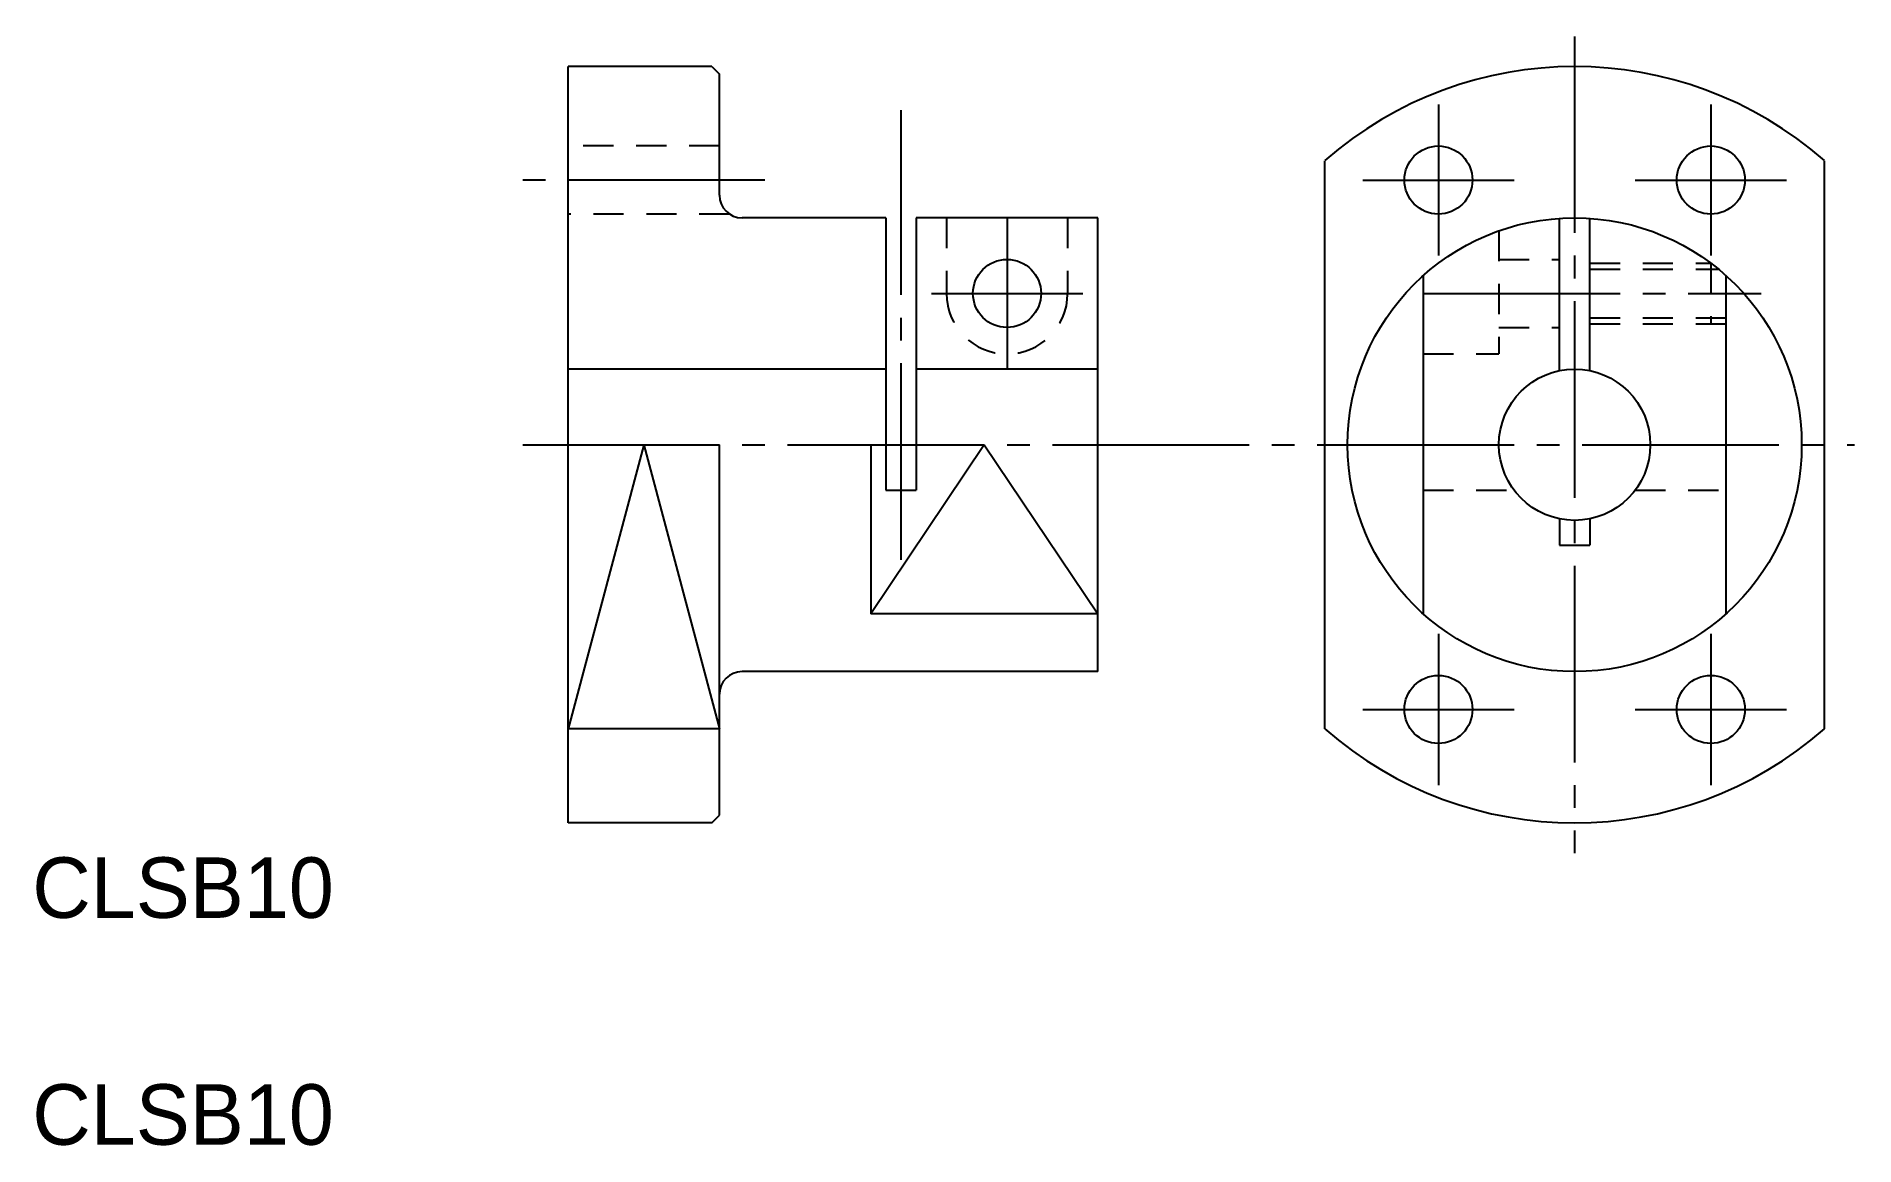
# Model space of a CAD drawing. Extents: x 777 to 897, y -107 to -33.
import ezdxf

# ---------------------------------------------------------------- set-up
doc = ezdxf.new("R2010")
doc.units = 0
doc.linetypes.add('CENTER', pattern=[17.5, 13, -1.5, 1.5, -1.5])
doc.linetypes.add('DASHED', pattern=[3.5, 2, -1.5])
doc.layers.get('0').update_dxf_attribs({"linetype": 'CONTINUOUS'})
doc.layers.add('CENTER', color=1, linetype='CENTER')

msp = doc.modelspace()

# ---------------------------------------------------------------- linework, layer by layer
at = {"color": 7, "linetype": 'CONTINUOUS'}
for p, q in [((812.41, -85.27), (812.41, -35.27)), ((821.91, -35.27), (812.41, -35.27)), ((821.91, -35.27), (822.41, -35.77)), ((822.41, -43.77), (822.41, -35.77)), ((862.41, -79.05), (862.41, -41.49)), ((895.41, -79.05), (895.41, -41.49)), ((833.41, -45.27), (823.91, -45.27)), ((833.41, -45.27), (833.41, -63.27)), ((835.41, -45.27), (835.41, -63.27)), ((847.41, -45.27), (835.41, -45.27)), ((847.41, -75.27), (847.41, -45.27)), ((877.91, -55.37), (877.91, -45.3)), ((879.91, -55.37), (879.91, -45.3)), ((868.91, -49.09), (868.91, -71.45)), ((888.91, -49.09), (888.91, -71.45)), ((833.41, -55.27), (812.41, -55.27)), ((847.41, -55.27), (835.41, -55.27)), ((822.41, -84.77), (822.41, -60.27)), ((832.41, -60.27), (832.41, -71.45)), ((833.41, -63.27), (835.41, -63.27)), ((877.91, -65.2), (877.91, -66.92)), ((879.91, -65.2), (879.91, -66.92)), ((877.91, -66.92), (879.91, -66.92)), ((847.41, -71.45), (832.41, -71.45)), ((847.41, -75.27), (823.91, -75.27)), ((822.41, -79.05), (812.41, -79.05)), ((821.91, -85.27), (812.41, -85.27)), ((821.91, -85.27), (822.41, -84.77))]:
    msp.add_line(p, q, dxfattribs=at)
at = {"color": 3, "linetype": 'DASHED'}
for p, q in [((822.41, -40.52), (812.41, -40.52)), ((823.08, -45.02), (812.41, -45.02)), ((837.41, -45.27), (837.41, -50.27)), ((845.41, -45.27), (845.41, -50.27)), ((873.91, -46.13), (873.91, -54.27)), ((873.91, -48.02), (877.91, -48.02)), ((879.91, -48.27), (887.91, -48.27)), ((879.91, -48.67), (888.42, -48.67)), ((887.91, -48.27), (887.91, -52.27)), ((873.91, -52.52), (877.91, -52.52)), ((879.91, -51.87), (888.91, -51.87)), ((879.91, -52.27), (888.91, -52.27)), ((868.91, -54.27), (873.91, -54.27)), ((868.91, -63.27), (874.91, -63.27)), ((882.91, -63.27), (888.91, -63.27))]:
    msp.add_line(p, q, dxfattribs=at)
at = {"color": 3, "linetype": 'CONTINUOUS'}
for p, q in [((817.41, -60.27), (812.41, -79.05)), ((817.41, -60.27), (822.41, -79.05)), ((839.91, -60.27), (832.41, -71.45)), ((839.91, -60.27), (847.41, -71.45))]:
    msp.add_line(p, q, dxfattribs=at)
at = {"color": 7, "linetype": 'CONTINUOUS'}
for centre, radius in [((869.91, -42.77), 2.25), ((887.91, -42.77), 2.25), ((878.91, -60.27), 15), ((841.41, -50.27), 2.25), ((878.91, -60.27), 5), ((869.91, -77.77), 2.25), ((887.91, -77.77), 2.25)]:
    msp.add_circle(centre, radius, dxfattribs=at)
for centre, radius, start, end in [((878.91, -60.27), 25, 48.7001, 131.2999), ((823.91, -43.77), 1.5, 180, 270), ((823.91, -76.77), 1.5, 90, 180), ((878.91, -60.27), 25, 228.7001, 311.2999)]:
    msp.add_arc(centre, radius, start, end, dxfattribs=at)
at = {"color": 3, "linetype": 'DASHED'}
msp.add_arc((841.41, -50.27), 4, 180, 0, dxfattribs=at)
at = {"layer": 'CENTER', "color": 1, "linetype": 'CENTER'}
for p, q in [((878.91, -33.27), (878.91, -87.27)), ((834.41, -67.87), (834.41, -38.15)), ((869.91, -37.77), (869.91, -47.77)), ((887.91, -37.77), (887.91, -47.77)), ((825.41, -42.77), (809.41, -42.77)), ((864.91, -42.77), (874.91, -42.77)), ((882.91, -42.77), (892.91, -42.77)), ((841.41, -45.27), (841.41, -55.27)), ((836.41, -50.27), (846.41, -50.27)), ((868.91, -50.27), (891.24, -50.27)), ((809.41, -60.27), (897.41, -60.27)), ((869.91, -72.77), (869.91, -82.77)), ((887.91, -72.77), (887.91, -82.77)), ((864.91, -77.77), (874.91, -77.77)), ((882.91, -77.77), (892.91, -77.77))]:
    msp.add_line(p, q, dxfattribs=at)

# ---------------------------------------------------------------- texts
at = {"color": 7, "linetype": 'CONTINUOUS'}
for p in [(777.01, -91.55), (777.01, -106.55)]:
    msp.add_text('CLSB10', height=4, dxfattribs=at).set_placement(p)

doc.saveas('drawing.dxf')
